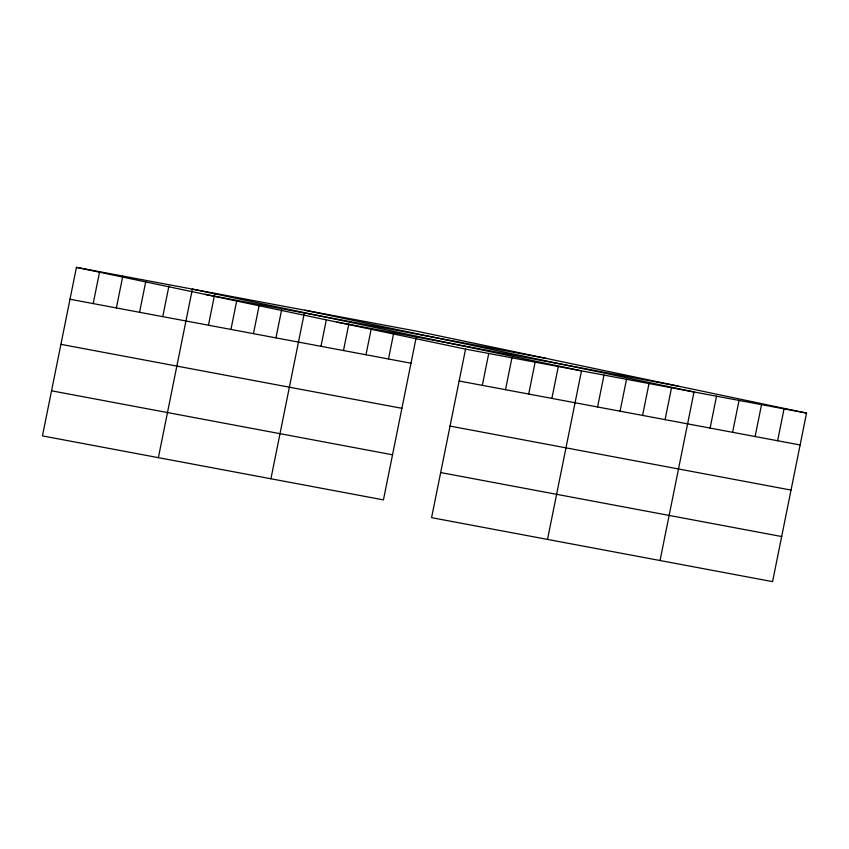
<?xml version="1.0" encoding="UTF-8"?>
<svg xmlns="http://www.w3.org/2000/svg" width="849" height="849" viewBox="0 0 849 849"><rect width="100%" height="100%" fill="white"/><g stroke="black" fill="none" stroke-linecap="round" stroke-linejoin="round"><path stroke-width="1.27" d="M806.55 413.092L465.56 349.119L431.579 517.667L772.569 581.639L806.55 413.092L417.421 331.333L76.431 267.361L42.45 435.908L383.44 499.881L416.137 337.711M93.199 303.592L99.62 271.712M116.377 307.943L122.808 276.063M139.565 312.294L145.741 281.688M162.753 316.645L168.93 286.039M158.381 457.664L192.373 289.116L581.501 370.864L547.509 539.412M208.451 325.209L214.871 293.329M230.949 329.433L236.606 301.384M253.458 333.657L259.115 305.608M275.967 337.881L281.624 309.832M270.916 478.772L304.122 314.045M320.975 346.328L326.377 319.542M343.484 350.552L348.875 323.766M365.983 354.776L371.13 329.263M388.492 358.989L393.628 333.487M482.317 385.34L488.748 353.471M505.505 389.691L511.936 357.822M528.694 394.042L535.125 362.162M551.882 398.393L558.313 366.513M597.579 406.968L604 375.088M620.078 411.192L626.509 379.312M642.587 415.416L649.018 383.536M665.096 419.639L671.517 387.76M660.034 560.531L694.026 391.983L304.897 310.225M710.104 428.087L716.524 396.207M732.602 432.3L739.033 400.431M755.111 436.524L761.542 404.644M777.62 440.748L784.041 408.868M204.842 294.338L545.833 358.32M337.149 322.132L678.139 386.115M70.011 299.241L411.001 363.213M459.129 380.999L800.119 444.972M60.916 344.344L401.906 408.316M450.044 426.092L791.024 490.075M51.545 390.805L392.535 454.788M440.673 472.564L781.664 536.536M76.431 267.361L465.56 349.119"/></g></svg>
